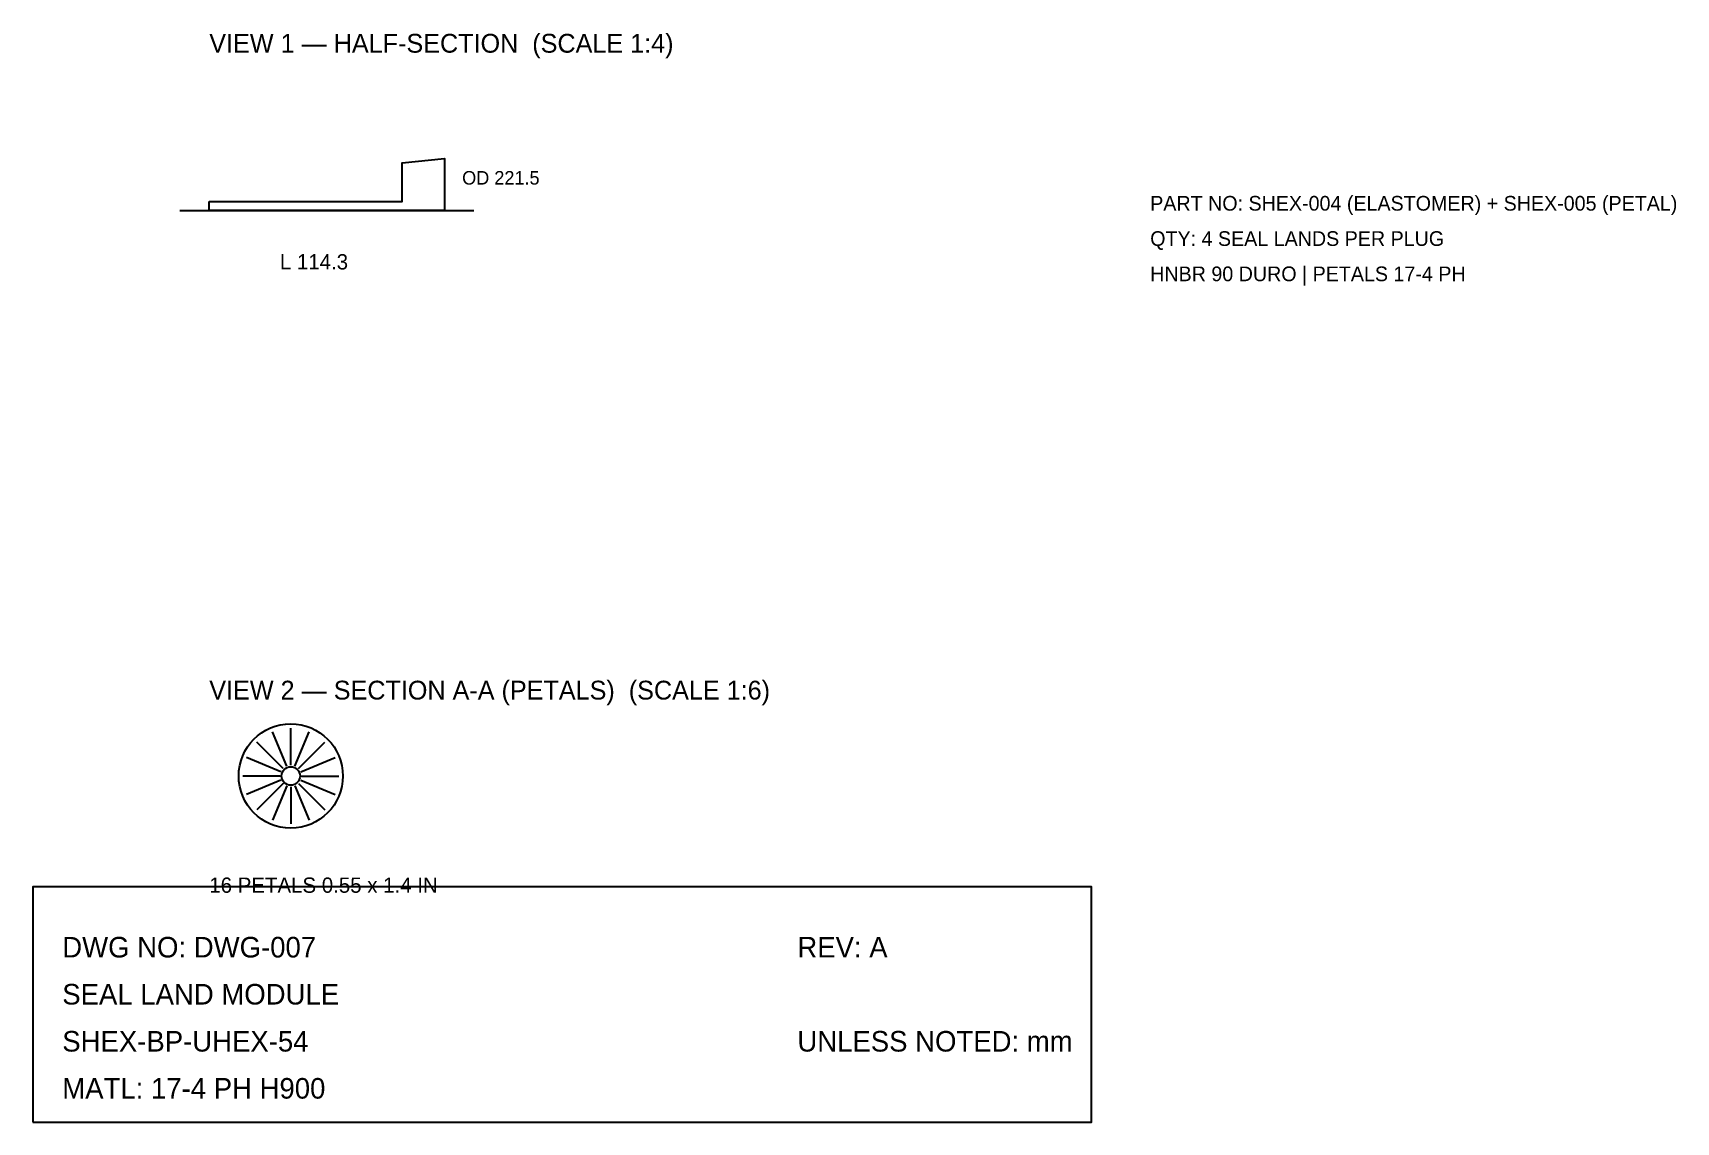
# Model space of a CAD drawing. Header units: millimetres. Extents: x 10 to 289, y 10 to 195.
import ezdxf

# ---------------------------------------------------------------- set-up
doc = ezdxf.new("R2010")
doc.units = ezdxf.units.MM
for name, color, linetype in [('CENTER', 1, 'Continuous'), ('DIM', 3, 'Continuous'), ('HIDDEN', 8, 'Continuous'), ('OUTLINE', 7, 'Continuous'), ('TEXT', 2, 'Continuous')]:
    doc.layers.add(name, color=color, linetype=linetype)

msp = doc.modelspace()

# ---------------------------------------------------------------- linework, layer by layer
at = {"layer": 'CENTER'}
msp.add_line((35, 165), (85, 165), dxfattribs=at)
at = {"layer": 'HIDDEN'}
msp.add_circle((53.86, 68.86), 1.57, dxfattribs=at)
at = {"layer": 'OUTLINE'}
for p, q in [((53.16, 70.54), (50.74, 76.39)), ((53.86, 70.68), (53.86, 77.01)), ((54.56, 70.54), (56.98, 76.39)), ((52.57, 70.15), (48.1, 74.62)), ((55.15, 70.15), (59.62, 74.62)), ((52.18, 69.56), (46.33, 71.98)), ((55.54, 69.56), (61.39, 71.98)), ((52.04, 68.86), (45.71, 68.86)), ((52.18, 68.16), (46.33, 65.74)), ((52.57, 67.57), (48.1, 63.1)), ((53.16, 67.18), (50.74, 61.33)), ((54.56, 67.18), (56.98, 61.33)), ((55.15, 67.57), (59.62, 63.1)), ((55.54, 68.16), (61.39, 65.74)), ((55.68, 68.86), (62.01, 68.86)), ((53.86, 67.04), (53.86, 60.71))]:
    msp.add_line(p, q, dxfattribs=at)
for points in [[(40, 166.57), (72.8, 166.57), (72.8, 173.15), (80, 173.86), (80, 165), (40, 165), (40, 166.57)], [(10, 10), (190, 10), (190, 50), (10, 50), (10, 10)]]:
    msp.add_lwpolyline(points, dxfattribs=at)
msp.add_circle((53.86, 68.86), 8.86, dxfattribs=at)

# ---------------------------------------------------------------- texts
at = {"layer": 'DIM'}
for s, height, p in [('OD 221.5', 2.3, (83, 169.43)), ('L 114.3', 2.6, (52, 155)), ('16 PETALS 0.55 x 1.4 IN', 2.6, (40, 49))]:
    msp.add_text(s, height=height, dxfattribs=at).set_placement(p)
at = {"layer": 'TEXT'}
for s, height, p in [('VIEW 1 — HALF-SECTION  (SCALE 1:4)', 3.2, (40, 191.86)), ('PART NO: SHEX-004 (ELASTOMER) + SHEX-005 (PETAL)', 2.5, (200, 165)), ('QTY: 4 SEAL LANDS PER PLUG', 2.5, (200, 159)), ('HNBR 90 DURO | PETALS 17-4 PH', 2.5, (200, 153)), ('VIEW 2 — SECTION A-A (PETALS)  (SCALE 1:6)', 3.2, (40, 81.86)), ('DWG NO: DWG-007', 3.5, (15, 38)), ('REV: A', 3.5, (140, 38)), ('SEAL LAND MODULE', 3.5, (15, 30)), ('SHEX-BP-UHEX-54', 3.5, (15, 22)), ('UNLESS NOTED: mm', 3.5, (140, 22)), ('MATL: 17-4 PH H900', 3.5, (15, 14))]:
    msp.add_text(s, height=height, dxfattribs=at).set_placement(p)

doc.saveas('drawing.dxf')
